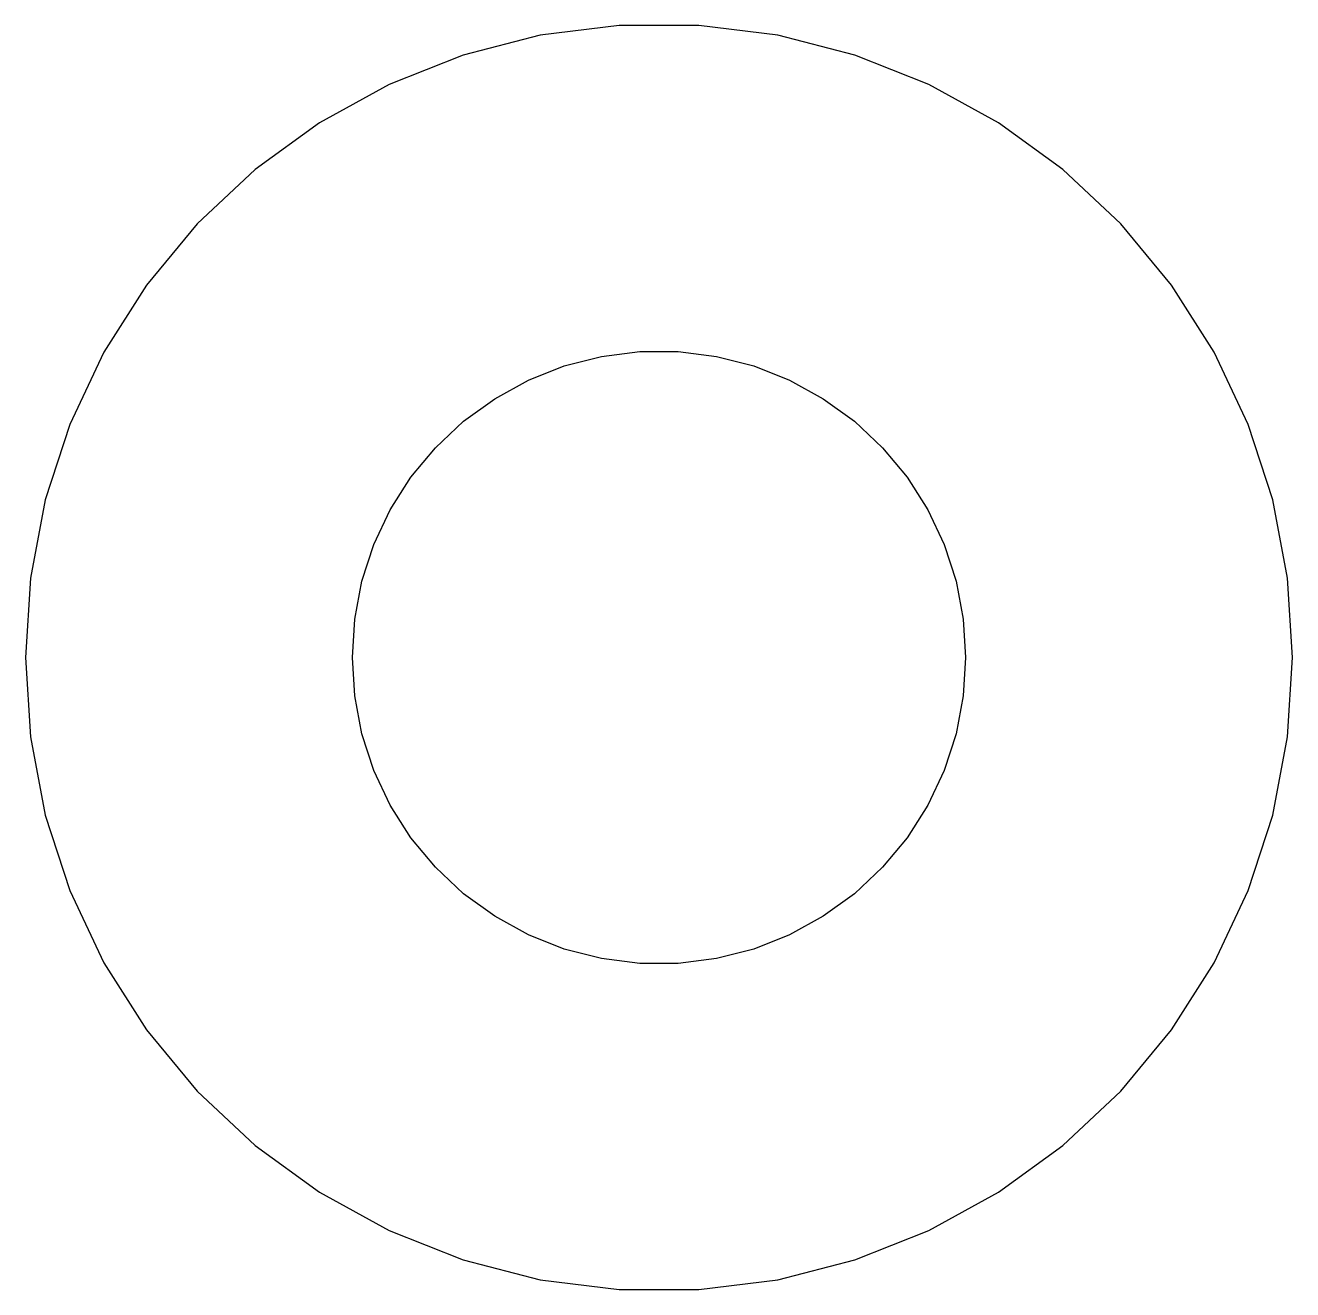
# Model space of a CAD drawing. Header units: metres. Extents: x -6 to 6, y 104 to 225.
# Drawn here: x -6.1 to 6.1, y 103.92 to 116.08 of the extents above.
import ezdxf

# ---------------------------------------------------------------- set-up
doc = ezdxf.new("R2010")
doc.units = ezdxf.units.M

msp = doc.modelspace()

# ---------------------------------------------------------------- linework, layer by layer
for p, q in [((-0.382736, 116.084), (-1.14218, 115.988)), ((0.382736, 116.084), (-0.382736, 116.084)), ((1.14218, 115.988), (0.382736, 116.084)), ((-1.14218, 115.988), (-1.88362, 115.797)), ((1.88362, 115.797), (1.14218, 115.988)), ((-1.88362, 115.797), (-2.59535, 115.515)), ((2.59535, 115.515), (1.88362, 115.797)), ((-2.59535, 115.515), (-3.26614, 115.147)), ((3.26614, 115.147), (2.59535, 115.515)), ((-3.26614, 115.147), (-3.88544, 114.697)), ((3.88544, 114.697), (3.26614, 115.147)), ((-3.88544, 114.697), (-4.44345, 114.173)), ((4.44345, 114.173), (3.88544, 114.697)), ((-4.44345, 114.173), (-4.9314, 113.583)), ((4.9314, 113.583), (4.44345, 114.173)), ((-4.9314, 113.583), (-5.34155, 112.937)), ((5.34155, 112.937), (4.9314, 113.583)), ((-5.34155, 112.937), (-5.66748, 112.244)), ((-0.911591, 112.806), (-0.552765, 112.898)), ((-0.552765, 112.898), (-0.185226, 112.944)), ((-0.185226, 112.944), (0.185226, 112.944)), ((0.185226, 112.944), (0.552765, 112.898)), ((0.552765, 112.898), (0.911591, 112.806)), ((5.66748, 112.244), (5.34155, 112.937)), ((-1.25604, 112.669), (-0.911591, 112.806)), ((0.911591, 112.806), (1.25604, 112.669)), ((-1.58069, 112.491), (-1.25604, 112.669)), ((1.25604, 112.669), (1.58069, 112.491)), ((-1.88039, 112.273), (-1.58069, 112.491)), ((1.58069, 112.491), (1.88039, 112.273)), ((-5.66748, 112.244), (-5.90404, 111.516)), ((-2.15045, 112.019), (-1.88039, 112.273)), ((1.88039, 112.273), (2.15045, 112.019)), ((5.90404, 111.516), (5.66748, 112.244)), ((-2.3866, 111.734), (-2.15045, 112.019)), ((2.15045, 112.019), (2.3866, 111.734)), ((-2.5851, 111.421), (-2.3866, 111.734)), ((2.3866, 111.734), (2.5851, 111.421)), ((-5.90404, 111.516), (-6.04747, 110.764)), ((6.04747, 110.764), (5.90404, 111.516)), ((-2.74283, 111.086), (-2.5851, 111.421)), ((2.5851, 111.421), (2.74283, 111.086)), ((-2.85732, 110.734), (-2.74283, 111.086)), ((2.74283, 111.086), (2.85732, 110.734)), ((-6.04747, 110.764), (-6.09554, 110)), ((-2.92673, 110.37), (-2.85732, 110.734)), ((2.85732, 110.734), (2.92673, 110.37)), ((6.09554, 110), (6.04747, 110.764)), ((-2.95, 110), (-2.92673, 110.37)), ((2.92673, 110.37), (2.95, 110)), ((-6.09554, 110), (-6.04747, 109.236)), ((-2.92673, 109.63), (-2.95, 110)), ((2.95, 110), (2.92673, 109.63)), ((6.04747, 109.236), (6.09554, 110)), ((-2.85732, 109.266), (-2.92673, 109.63)), ((2.92673, 109.63), (2.85732, 109.266)), ((-6.04747, 109.236), (-5.90404, 108.484)), ((-2.74283, 108.914), (-2.85732, 109.266)), ((2.85732, 109.266), (2.74283, 108.914)), ((5.90404, 108.484), (6.04747, 109.236)), ((-2.5851, 108.579), (-2.74283, 108.914)), ((2.74283, 108.914), (2.5851, 108.579)), ((-2.3866, 108.266), (-2.5851, 108.579)), ((2.5851, 108.579), (2.3866, 108.266)), ((-5.90404, 108.484), (-5.66748, 107.756)), ((5.66748, 107.756), (5.90404, 108.484)), ((-2.15045, 107.981), (-2.3866, 108.266)), ((2.3866, 108.266), (2.15045, 107.981)), ((-1.88039, 107.727), (-2.15045, 107.981)), ((2.15045, 107.981), (1.88039, 107.727)), ((-5.66748, 107.756), (-5.34155, 107.063)), ((-1.58069, 107.509), (-1.88039, 107.727)), ((1.88039, 107.727), (1.58069, 107.509)), ((5.34155, 107.063), (5.66748, 107.756)), ((-1.25604, 107.331), (-1.58069, 107.509)), ((1.58069, 107.509), (1.25604, 107.331)), ((-0.911591, 107.194), (-1.25604, 107.331)), ((1.25604, 107.331), (0.911591, 107.194)), ((-0.552765, 107.102), (-0.911591, 107.194)), ((0.911591, 107.194), (0.552765, 107.102)), ((-5.34155, 107.063), (-4.9314, 106.417)), ((-0.185226, 107.056), (-0.552765, 107.102)), ((0.185226, 107.056), (-0.185226, 107.056)), ((0.552765, 107.102), (0.185226, 107.056)), ((4.9314, 106.417), (5.34155, 107.063)), ((-4.9314, 106.417), (-4.44345, 105.827)), ((4.44345, 105.827), (4.9314, 106.417)), ((-4.44345, 105.827), (-3.88544, 105.303)), ((3.88544, 105.303), (4.44345, 105.827)), ((-3.88544, 105.303), (-3.26614, 104.853)), ((3.26614, 104.853), (3.88544, 105.303)), ((-3.26614, 104.853), (-2.59535, 104.485)), ((2.59535, 104.485), (3.26614, 104.853)), ((-2.59535, 104.485), (-1.88362, 104.203)), ((1.88362, 104.203), (2.59535, 104.485)), ((-1.88362, 104.203), (-1.14218, 104.012)), ((1.14218, 104.012), (1.88362, 104.203)), ((-1.14218, 104.012), (-0.382736, 103.916)), ((0.382736, 103.916), (1.14218, 104.012)), ((-0.382736, 103.916), (0.382736, 103.916))]:
    msp.add_line(p, q)

doc.saveas('drawing.dxf')
